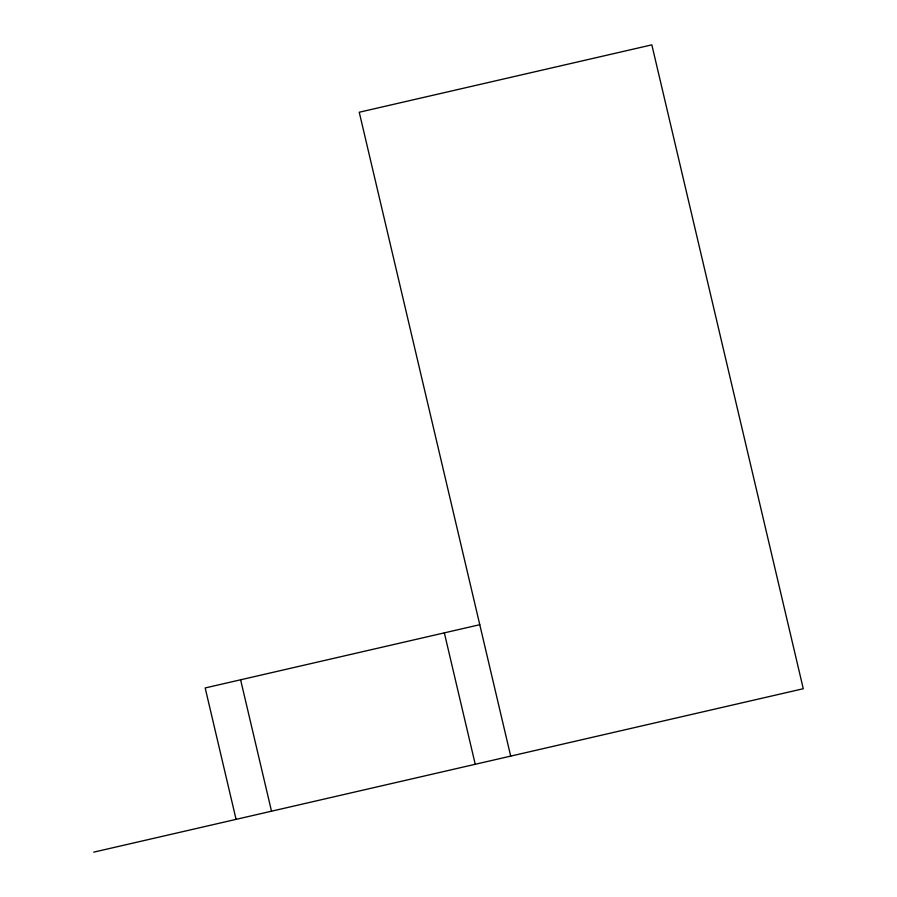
<?xml version="1.0" encoding="UTF-8"?>
<svg xmlns="http://www.w3.org/2000/svg" width="897" height="897" viewBox="0 0 897 897"><rect width="100%" height="100%" fill="white"/><g stroke="black" fill="none" stroke-linecap="round" stroke-linejoin="round"><path stroke-width="1.35" d="M479.772 624.704L205.178 687.954L236.079 819.365M93.725 852.15L803.275 688.728L651.839 44.85L359.248 112.237L510.685 756.115M444.34 632.867L475.242 764.278M240.609 679.791L271.511 811.202"/></g></svg>
